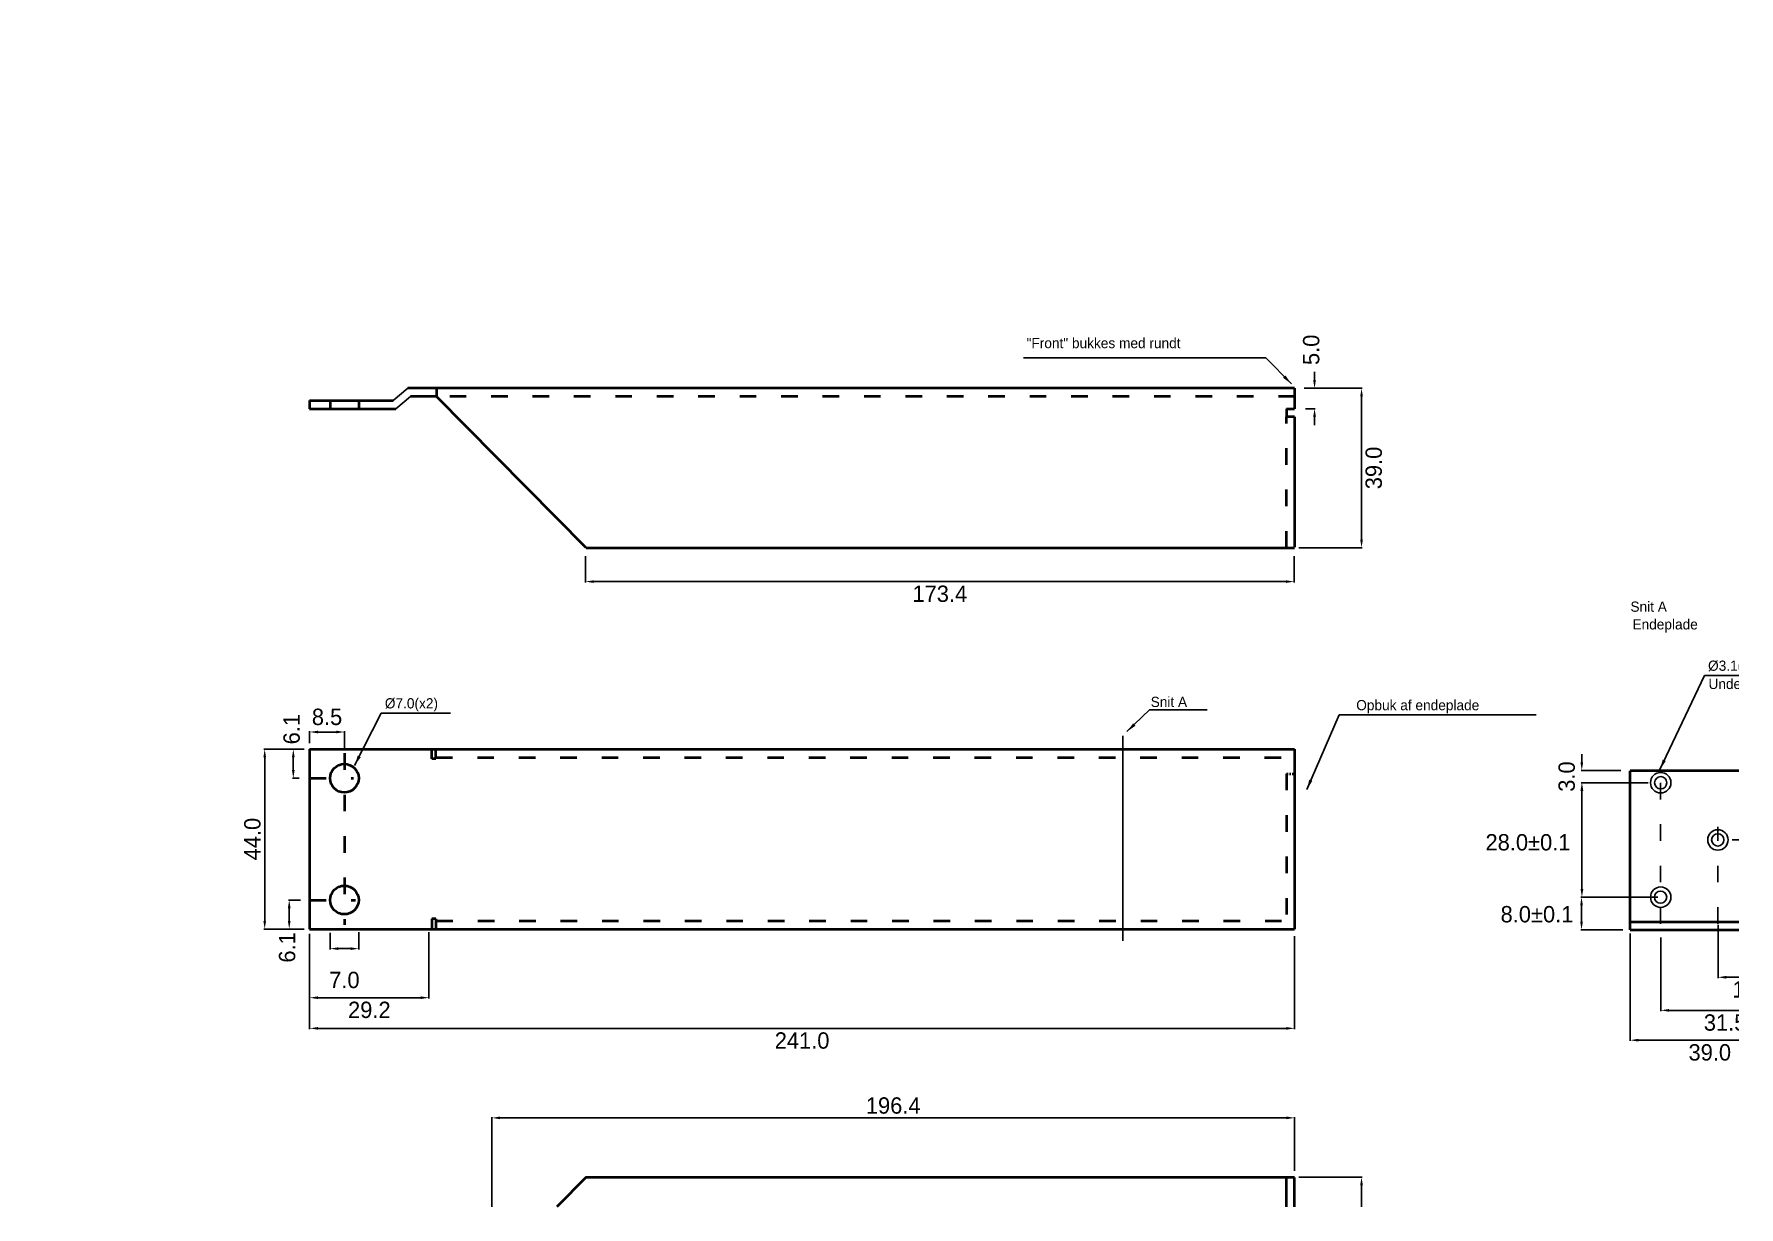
# Paper-space layout 'Layout1' of a CAD drawing. Header units: millimetres. Extents: x 28 to 255, y 20 to 176.
# The model-space entities are those that its viewports show. They can reach past a viewport. Long polylines and large blocks are cut down to what shows.
import ezdxf

# ---------------------------------------------------------------- set-up
doc = ezdxf.new("R2010")
doc.units = ezdxf.units.MM
doc.header["$MEASUREMENT"] = 0
doc.linetypes.add('ACAD_ISO03W100', pattern=[30, 12, -18])
doc.linetypes.add('CENTER', pattern=[2, 1.25, -0.25, 0.25, -0.25])
for name, color, linetype in [('display_hidden', 2, 'ACAD_ISO03W100'), ('Forplade', 4, 'Continuous'), ('kabinet_dim', 7, 'Continuous')]:
    doc.layers.add(name, color=color, linetype=linetype)
doc.layers.add('kabinet', color=4, linetype='Continuous', lineweight=40)
doc.layers.get('display_hidden').off()
doc.layers.get('display_hidden').freeze()
doc.dimstyles.new('DK-audio', dxfattribs={"dimtxt": 4, "dimasz": 2, "dimexe": 0.18, "dimexo": 0.0625, "dimgap": 1, "dimtad": 2, "dimdec": 1, "dimzin": 0, "dimdsep": 46, "dimtxsty": 'Standard', "dimcen": 5, "dimadec": 1, "dimazin": 0, "dimtfac": 1, "dimtdec": 1, "dimtofl": 0, "dimtmove": 2, "dimatfit": 3, "dimfxl": 0, "dimtolj": 1, "dimtzin": 0, "dimarcsym": 0})
doc.dimstyles.new('ISO-25', dxfattribs={"dimtxt": 2.5, "dimasz": 2.5, "dimexe": 1.25, "dimexo": 0.625, "dimtad": 1, "dimtxsty": 'Standard', "dimcen": 2.5, "dimadec": 0, "dimazin": 0, "dimtfac": 1, "dimtmove": 0, "dimatfit": 3, "dimfxl": 0, "dimarcsym": 0})

# ---------------------------------------------------------------- blocks, each defined once
blk = doc.blocks.new('*D22')
at = {"layer": 'DEFPOINTS', "color": 0, "linetype": 'Continuous', "ltscale": 0.1}
for p in [(66, 108.4), (307, 108.3), (307, 85.7)]:
    blk.add_point(p, dxfattribs=at)
at = {"layer": 'kabinet_dim', "color": 0, "linetype": 'Continuous', "lineweight": -2, "ltscale": 0.1}
for p, q in [((66, 108.34), (66, 85.52)), ((307, 108.24), (307, 85.52)), ((68, 85.7), (305, 85.7))]:
    blk.add_line(p, q, dxfattribs=at)
at = {"layer": 'kabinet_dim', "color": 0, "linetype": 'Continuous', "ltscale": 0.1}
for points in [[(68, 86.03), (68, 85.37), (66, 85.7)], [(305, 86.03), (305, 85.37), (307, 85.7)]]:
    blk.add_solid(points, dxfattribs=at)
at = {"layer": 'kabinet_dim', "color": 0, "linetype": 'Continuous', "ltscale": 0.1, "insert": (186.5, 82.7), "char_height": 4, "attachment_point": 5}
blk.add_mtext('\\A1;241.0', dxfattribs=at)
blk = doc.blocks.new('*D25')
at = {"layer": 'DEFPOINTS', "color": 0, "linetype": 'Continuous', "ltscale": 0.1}
for p in [(308, 49.3), (323.4, 49.3), (309.3, 10.3)]:
    blk.add_point(p, dxfattribs=at)
at = {"layer": 'kabinet_dim', "color": 0, "linetype": 'Continuous', "lineweight": -2, "ltscale": 0.1}
for p, q in [((308.06, 49.3), (323.58, 49.3)), ((323.4, 12.3), (323.4, 47.3)), ((309.36, 10.3), (323.58, 10.3))]:
    blk.add_line(p, q, dxfattribs=at)
at = {"layer": 'kabinet_dim', "color": 0, "linetype": 'Continuous', "ltscale": 0.1}
for points in [[(323.07, 47.3), (323.73, 47.3), (323.4, 49.3)], [(323.07, 12.3), (323.73, 12.3), (323.4, 10.3)]]:
    blk.add_solid(points, dxfattribs=at)
at = {"layer": 'kabinet_dim', "color": 0, "linetype": 'Continuous', "ltscale": 0.1, "insert": (326.4, 29.8), "char_height": 4, "attachment_point": 5, "rotation": 90}
blk.add_mtext('\\A1;39.0', dxfattribs=at)
blk = doc.blocks.new('*D26')
at = {"layer": 'DEFPOINTS', "color": 0, "linetype": 'Continuous', "ltscale": 0.1}
for p in [(110.6, 63.8), (307, 50.8), (110.6, 26.3)]:
    blk.add_point(p, dxfattribs=at)
at = {"layer": 'kabinet_dim', "color": 0, "linetype": 'Continuous', "lineweight": -2, "ltscale": 0.1}
for p, q in [((110.6, 26.36), (110.6, 63.98)), ((305, 63.8), (112.6, 63.8)), ((307, 50.86), (307, 63.98))]:
    blk.add_line(p, q, dxfattribs=at)
at = {"layer": 'kabinet_dim', "color": 0, "linetype": 'Continuous', "ltscale": 0.1}
for points in [[(112.6, 64.13), (112.6, 63.47), (110.6, 63.8)], [(305, 64.13), (305, 63.47), (307, 63.8)]]:
    blk.add_solid(points, dxfattribs=at)
at = {"layer": 'kabinet_dim', "color": 0, "linetype": 'Continuous', "ltscale": 0.1, "insert": (208.8, 66.8), "char_height": 4, "attachment_point": 5}
blk.add_mtext('\\A1;196.4', dxfattribs=at)
blk = doc.blocks.new('*D37')
at = {"layer": 'DEFPOINTS', "color": 0, "linetype": 'Continuous', "ltscale": 0.1}
for p in [(63.5, 154), (62, 146.9), (63.5, 146.9)]:
    blk.add_point(p, dxfattribs=at)
at = {"layer": 'kabinet_dim', "color": 0, "linetype": 'Continuous', "lineweight": -2, "ltscale": 0.1}
for p, q in [((63.44, 154), (61.82, 154)), ((62, 152), (62, 148.9)), ((63.44, 146.9), (61.82, 146.9))]:
    blk.add_line(p, q, dxfattribs=at)
at = {"layer": 'kabinet_dim', "color": 0, "linetype": 'Continuous', "ltscale": 0.1}
for points in [[(61.67, 152), (62.33, 152), (62, 154)], [(61.67, 148.9), (62.33, 148.9), (62, 146.9)]]:
    blk.add_solid(points, dxfattribs=at)
at = {"layer": 'kabinet_dim', "color": 0, "linetype": 'Continuous', "ltscale": 0.1, "insert": (61.6, 158.9), "char_height": 4, "attachment_point": 5, "rotation": 90}
blk.add_mtext('\\A1;6.1', dxfattribs=at)
blk = doc.blocks.new('*D38')
at = {"layer": 'DEFPOINTS', "color": 0, "linetype": 'Continuous', "ltscale": 0.1}
for p in [(55, 154), (64.7, 154), (64.7, 110)]:
    blk.add_point(p, dxfattribs=at)
at = {"layer": 'kabinet_dim', "color": 0, "linetype": 'Continuous', "lineweight": -2, "ltscale": 0.1}
for p, q in [((64.64, 154), (54.82, 154)), ((55, 112), (55, 152)), ((64.64, 110), (54.82, 110))]:
    blk.add_line(p, q, dxfattribs=at)
at = {"layer": 'kabinet_dim', "color": 0, "linetype": 'Continuous', "ltscale": 0.1}
for points in [[(54.67, 152), (55.33, 152), (55, 154)], [(54.67, 112), (55.33, 112), (55, 110)]]:
    blk.add_solid(points, dxfattribs=at)
at = {"layer": 'kabinet_dim', "color": 0, "linetype": 'Continuous', "ltscale": 0.1, "insert": (52, 132), "char_height": 4, "attachment_point": 5, "rotation": 90}
blk.add_mtext('\\A1;44.0', dxfattribs=at)
blk = doc.blocks.new('*D39')
at = {"layer": 'DEFPOINTS', "color": 0, "linetype": 'Continuous', "ltscale": 0.1}
for p in [(66, 108.9), (95.2, 109.3), (95.2, 93.2)]:
    blk.add_point(p, dxfattribs=at)
at = {"layer": 'kabinet_dim', "color": 0, "linetype": 'Continuous', "lineweight": -2, "ltscale": 0.1}
for p, q in [((66, 108.84), (66, 93.02)), ((95.2, 109.24), (95.2, 93.02)), ((68, 93.2), (93.2, 93.2))]:
    blk.add_line(p, q, dxfattribs=at)
at = {"layer": 'kabinet_dim', "color": 0, "linetype": 'Continuous', "ltscale": 0.1}
for points in [[(68, 93.53), (68, 92.87), (66, 93.2)], [(93.2, 93.53), (93.2, 92.87), (95.2, 93.2)]]:
    blk.add_solid(points, dxfattribs=at)
at = {"layer": 'kabinet_dim', "color": 0, "linetype": 'Continuous', "ltscale": 0.1, "insert": (80.6, 90.2), "char_height": 4, "attachment_point": 5}
blk.add_mtext('\\A1;29.2', dxfattribs=at)
blk = doc.blocks.new('*D40')
at = {"layer": 'DEFPOINTS', "color": 0, "linetype": 'Continuous', "ltscale": 0.1}
for p in [(61, 117.1), (63.8, 117.1), (63.8, 110)]:
    blk.add_point(p, dxfattribs=at)
at = {"layer": 'kabinet_dim', "color": 0, "linetype": 'Continuous', "lineweight": -2, "ltscale": 0.1}
for p, q in [((63.74, 117.1), (60.82, 117.1)), ((61, 112), (61, 115.1)), ((63.74, 110), (60.82, 110))]:
    blk.add_line(p, q, dxfattribs=at)
at = {"layer": 'kabinet_dim', "color": 0, "linetype": 'Continuous', "ltscale": 0.1}
for points in [[(60.67, 115.1), (61.33, 115.1), (61, 117.1)], [(60.67, 112), (61.33, 112), (61, 110)]]:
    blk.add_solid(points, dxfattribs=at)
at = {"layer": 'kabinet_dim', "color": 0, "linetype": 'Continuous', "ltscale": 0.1, "insert": (60.5, 105.5), "char_height": 4, "attachment_point": 5, "rotation": 90}
blk.add_mtext('\\A1;6.1', dxfattribs=at)
blk = doc.blocks.new('*D41')
at = {"layer": 'DEFPOINTS', "color": 0, "linetype": 'Continuous', "ltscale": 0.1}
for p in [(71, 109.1), (78, 109.3), (78, 105.2)]:
    blk.add_point(p, dxfattribs=at)
at = {"layer": 'kabinet_dim', "color": 0, "linetype": 'Continuous', "lineweight": -2, "ltscale": 0.1}
for p, q in [((71, 109.04), (71, 105.02)), ((78, 109.24), (78, 105.02)), ((73, 105.2), (76, 105.2))]:
    blk.add_line(p, q, dxfattribs=at)
at = {"layer": 'kabinet_dim', "color": 0, "linetype": 'Continuous', "ltscale": 0.1}
for points in [[(73, 105.53), (73, 104.87), (71, 105.2)], [(76, 105.53), (76, 104.87), (78, 105.2)]]:
    blk.add_solid(points, dxfattribs=at)
at = {"layer": 'kabinet_dim', "color": 0, "linetype": 'Continuous', "ltscale": 0.1, "insert": (74.5, 97.52), "char_height": 4, "attachment_point": 5}
blk.add_mtext('\\A1;7.0', dxfattribs=at)
blk = doc.blocks.new('*D42')
at = {"layer": 'DEFPOINTS', "color": 0, "linetype": 'Continuous', "ltscale": 0.1}
for p in [(66, 155.4), (74.5, 158.2), (74.5, 154.2)]:
    blk.add_point(p, dxfattribs=at)
at = {"layer": 'kabinet_dim', "color": 0, "linetype": 'Continuous', "lineweight": -2, "ltscale": 0.1}
for p, q in [((66, 155.46), (66, 158.38)), ((68, 158.2), (72.5, 158.2)), ((74.5, 154.26), (74.5, 158.38))]:
    blk.add_line(p, q, dxfattribs=at)
at = {"layer": 'kabinet_dim', "color": 0, "linetype": 'Continuous', "ltscale": 0.1}
for points in [[(68, 158.53), (68, 157.87), (66, 158.2)], [(72.5, 158.53), (72.5, 157.87), (74.5, 158.2)]]:
    blk.add_solid(points, dxfattribs=at)
at = {"layer": 'kabinet_dim', "color": 0, "linetype": 'Continuous', "ltscale": 0.1, "insert": (70.25, 161.88), "char_height": 4, "attachment_point": 5}
blk.add_mtext('\\A1;8.5', dxfattribs=at)
blk = doc.blocks.new('*D43')
at = {"layer": 'DEFPOINTS', "color": 0, "linetype": 'Continuous', "ltscale": 0.1}
for p in [(389.13, 109), (428.1, 108.8), (428.1, 82.8)]:
    blk.add_point(p, dxfattribs=at)
at = {"layer": 'kabinet_dim', "color": 0, "linetype": 'Continuous', "lineweight": -2, "ltscale": 0.1}
for p, q in [((389.13, 108.94), (389.13, 82.62)), ((428.1, 108.74), (428.1, 82.62)), ((391.13, 82.8), (426.1, 82.8))]:
    blk.add_line(p, q, dxfattribs=at)
at = {"layer": 'kabinet_dim', "color": 0, "linetype": 'Continuous', "ltscale": 0.1}
for points in [[(391.13, 83.13), (391.13, 82.47), (389.13, 82.8)], [(426.1, 83.13), (426.1, 82.47), (428.1, 82.8)]]:
    blk.add_solid(points, dxfattribs=at)
at = {"layer": 'kabinet_dim', "color": 0, "linetype": 'Continuous', "ltscale": 0.1, "insert": (408.62, 79.8), "char_height": 4, "attachment_point": 5}
blk.add_mtext('\\A1;39.0', dxfattribs=at)
blk = doc.blocks.new('*D44')
at = {"layer": 'DEFPOINTS', "color": 0, "linetype": 'Continuous', "ltscale": 0.1}
for p in [(410.63, 111.1), (428.1, 108.9), (410.63, 98.2)]:
    blk.add_point(p, dxfattribs=at)
at = {"layer": 'kabinet_dim', "color": 0, "linetype": 'Continuous', "lineweight": -2, "ltscale": 0.1}
for p, q in [((410.63, 111.04), (410.63, 98.02)), ((428.1, 108.84), (428.1, 98.02)), ((426.1, 98.2), (412.63, 98.2))]:
    blk.add_line(p, q, dxfattribs=at)
at = {"layer": 'kabinet_dim', "color": 0, "linetype": 'Continuous', "ltscale": 0.1}
for points in [[(412.63, 98.53), (412.63, 97.87), (410.63, 98.2)], [(426.1, 98.53), (426.1, 97.87), (428.1, 98.2)]]:
    blk.add_solid(points, dxfattribs=at)
at = {"layer": 'kabinet_dim', "color": 0, "linetype": 'Continuous', "ltscale": 0.1, "insert": (419.37, 95.2), "char_height": 4, "attachment_point": 5}
blk.add_mtext('\\A1;17.5', dxfattribs=at)
blk = doc.blocks.new('*D45')
at = {"layer": 'DEFPOINTS', "color": 0, "linetype": 'Continuous', "ltscale": 0.1}
for p in [(396.63, 108), (428.1, 108), (396.63, 90.1)]:
    blk.add_point(p, dxfattribs=at)
at = {"layer": 'kabinet_dim', "color": 0, "linetype": 'Continuous', "lineweight": -2, "ltscale": 0.1}
for p, q in [((396.63, 107.94), (396.63, 89.92)), ((428.1, 107.94), (428.1, 89.92)), ((426.1, 90.1), (398.63, 90.1))]:
    blk.add_line(p, q, dxfattribs=at)
at = {"layer": 'kabinet_dim', "color": 0, "linetype": 'Continuous', "ltscale": 0.1}
for points in [[(398.63, 90.43), (398.63, 89.77), (396.63, 90.1)], [(426.1, 90.43), (426.1, 89.77), (428.1, 90.1)]]:
    blk.add_solid(points, dxfattribs=at)
at = {"layer": 'kabinet_dim', "color": 0, "linetype": 'Continuous', "ltscale": 0.1, "insert": (412.37, 87.1), "char_height": 4, "attachment_point": 5}
blk.add_mtext('\\A1;31.5', dxfattribs=at)
blk = doc.blocks.new('*D46')
at = {"layer": 'DEFPOINTS', "color": 0, "linetype": 'Continuous', "ltscale": 0.1}
for p in [(430.93, 153.8), (435.63, 153.8), (414.03, 131.8)]:
    blk.add_point(p, dxfattribs=at)
at = {"layer": 'kabinet_dim', "color": 0, "linetype": 'Continuous', "lineweight": -2, "ltscale": 0.1}
for p, q in [((431, 153.8), (435.81, 153.8)), ((435.63, 133.8), (435.63, 151.8)), ((414.1, 131.8), (435.81, 131.8))]:
    blk.add_line(p, q, dxfattribs=at)
at = {"layer": 'kabinet_dim', "color": 0, "linetype": 'Continuous', "ltscale": 0.1}
for points in [[(435.3, 151.8), (435.97, 151.8), (435.63, 153.8)], [(435.3, 133.8), (435.97, 133.8), (435.63, 131.8)]]:
    blk.add_solid(points, dxfattribs=at)
at = {"layer": 'kabinet_dim', "color": 0, "linetype": 'Continuous', "ltscale": 0.1, "insert": (443.31, 142.8), "char_height": 4, "attachment_point": 5, "rotation": 90}
blk.add_mtext('\\A1;22.0±0.1', dxfattribs=at)
blk = doc.blocks.new('*D47')
at = {"layer": 'DEFPOINTS', "color": 0, "linetype": 'Continuous', "ltscale": 0.1}
for p in [(393.6, 145.8), (377.33, 117.8), (395.97, 117.8)]:
    blk.add_point(p, dxfattribs=at)
at = {"layer": 'kabinet_dim', "color": 0, "linetype": 'Continuous', "lineweight": -2, "ltscale": 0.1}
for p, q in [((393.54, 145.8), (377.15, 145.8)), ((377.33, 143.8), (377.33, 119.8)), ((395.9, 117.8), (377.15, 117.8))]:
    blk.add_line(p, q, dxfattribs=at)
at = {"layer": 'kabinet_dim', "color": 0, "linetype": 'Continuous', "ltscale": 0.1}
for points in [[(377, 143.8), (377.67, 143.8), (377.33, 145.8)], [(377, 119.8), (377.67, 119.8), (377.33, 117.8)]]:
    blk.add_solid(points, dxfattribs=at)
at = {"layer": 'kabinet_dim', "color": 0, "linetype": 'Continuous', "ltscale": 0.1, "insert": (364.13, 131.2), "char_height": 4, "attachment_point": 5, "rotation": 0.01}
blk.add_mtext('\\A1;28.0±0.1', dxfattribs=at)
blk = doc.blocks.new('*D48')
at = {"layer": 'DEFPOINTS', "color": 0, "linetype": 'Continuous', "ltscale": 0.1}
for p in [(387.43, 117.8), (377.23, 109.8), (387.4, 109.8)]:
    blk.add_point(p, dxfattribs=at)
at = {"layer": 'kabinet_dim', "color": 0, "linetype": 'Continuous', "lineweight": -2, "ltscale": 0.1}
for p, q in [((387.37, 117.8), (377.05, 117.8)), ((377.23, 115.8), (377.23, 111.8)), ((387.34, 109.8), (377.05, 109.8))]:
    blk.add_line(p, q, dxfattribs=at)
at = {"layer": 'kabinet_dim', "color": 0, "linetype": 'Continuous', "ltscale": 0.1}
for points in [[(376.9, 115.8), (377.57, 115.8), (377.23, 117.8)], [(376.9, 111.8), (377.57, 111.8), (377.23, 109.8)]]:
    blk.add_solid(points, dxfattribs=at)
at = {"layer": 'kabinet_dim', "color": 0, "linetype": 'Continuous', "ltscale": 0.1, "insert": (366.33, 113.6), "char_height": 4, "attachment_point": 5, "rotation": 0.01}
blk.add_mtext('\\A1;8.0±0.1', dxfattribs=at)
blk = doc.blocks.new('*D51')
at = {"layer": 'DEFPOINTS', "color": 0, "linetype": 'Continuous', "ltscale": 0.1}
for p in [(377.3, 148.8), (386.9, 148.8), (386.9, 145.8)]:
    blk.add_point(p, dxfattribs=at)
at = {"layer": 'kabinet_dim', "color": 0, "linetype": 'Continuous', "lineweight": -2, "ltscale": 0.1}
for p, q in [((377.3, 150.8), (377.3, 152.8)), ((386.84, 148.8), (377.12, 148.8)), ((386.84, 145.8), (377.12, 145.8)), ((377.3, 143.8), (377.3, 141.8))]:
    blk.add_line(p, q, dxfattribs=at)
at = {"layer": 'kabinet_dim', "color": 0, "linetype": 'Continuous', "ltscale": 0.1}
for points in [[(376.97, 150.8), (377.63, 150.8), (377.3, 148.8)], [(376.97, 143.8), (377.63, 143.8), (377.3, 145.8)]]:
    blk.add_solid(points, dxfattribs=at)
at = {"layer": 'kabinet_dim', "color": 0, "linetype": 'Continuous', "ltscale": 0.1, "insert": (373.62, 147.3), "char_height": 4, "attachment_point": 5, "rotation": 90}
blk.add_mtext('\\A1;3.0', dxfattribs=at)
blk = doc.blocks.new('*D57')
at = {"layer": 'DEFPOINTS', "color": 0, "linetype": 'Continuous', "ltscale": 0.1}
for p in [(309.6, 242.3), (309.6, 237.3), (311.9, 237.3)]:
    blk.add_point(p, dxfattribs=at)
at = {"layer": 'kabinet_dim', "color": 0, "linetype": 'Continuous', "lineweight": -2, "ltscale": 0.1}
for p, q in [((311.9, 244.3), (311.9, 246.3)), ((309.66, 242.3), (312.08, 242.3)), ((309.66, 237.3), (312.08, 237.3)), ((311.9, 235.3), (311.9, 233.3))]:
    blk.add_line(p, q, dxfattribs=at)
at = {"layer": 'kabinet_dim', "color": 0, "linetype": 'Continuous', "ltscale": 0.1}
for points in [[(311.57, 244.3), (312.23, 244.3), (311.9, 242.3)], [(311.57, 235.3), (312.23, 235.3), (311.9, 237.3)]]:
    blk.add_solid(points, dxfattribs=at)
at = {"layer": 'kabinet_dim', "color": 0, "linetype": 'Continuous', "ltscale": 0.1, "insert": (311.1, 251.7), "char_height": 4, "attachment_point": 5, "rotation": 90}
blk.add_mtext('\\A1;5.0', dxfattribs=at)
blk = doc.blocks.new('*D53')
at = {"layer": 'DEFPOINTS', "color": 0, "linetype": 'Continuous', "ltscale": 0.1}
for p in [(309.3, 242.3), (308, 203.3), (323.4, 203.3)]:
    blk.add_point(p, dxfattribs=at)
at = {"layer": 'kabinet_dim', "color": 0, "linetype": 'Continuous', "lineweight": -2, "ltscale": 0.1}
for p, q in [((309.36, 242.3), (323.58, 242.3)), ((323.4, 240.3), (323.4, 205.3)), ((308.06, 203.3), (323.58, 203.3))]:
    blk.add_line(p, q, dxfattribs=at)
at = {"layer": 'kabinet_dim', "color": 0, "linetype": 'Continuous', "ltscale": 0.1}
for points in [[(323.07, 240.3), (323.73, 240.3), (323.4, 242.3)], [(323.07, 205.3), (323.73, 205.3), (323.4, 203.3)]]:
    blk.add_solid(points, dxfattribs=at)
at = {"layer": 'kabinet_dim', "color": 0, "linetype": 'Continuous', "ltscale": 0.1, "insert": (326.4, 222.8), "char_height": 4, "attachment_point": 5, "rotation": 90}
blk.add_mtext('\\A1;39.0', dxfattribs=at)
blk = doc.blocks.new('*D60')
at = {"layer": 'DEFPOINTS', "color": 0, "linetype": 'Continuous', "ltscale": 0.1}
for p in [(133.5, 201.3), (306.9, 201.3), (306.9, 195)]:
    blk.add_point(p, dxfattribs=at)
at = {"layer": 'kabinet_dim', "color": 0, "linetype": 'Continuous', "lineweight": -2, "ltscale": 0.1}
for p, q in [((133.5, 201.24), (133.5, 194.82)), ((306.9, 201.24), (306.9, 194.82)), ((135.5, 195), (304.9, 195))]:
    blk.add_line(p, q, dxfattribs=at)
at = {"layer": 'kabinet_dim', "color": 0, "linetype": 'Continuous', "ltscale": 0.1}
for points in [[(135.5, 195.33), (135.5, 194.67), (133.5, 195)], [(304.9, 195.33), (304.9, 194.67), (306.9, 195)]]:
    blk.add_solid(points, dxfattribs=at)
at = {"layer": 'kabinet_dim', "color": 0, "linetype": 'Continuous', "ltscale": 0.1, "insert": (220.2, 192), "char_height": 4, "attachment_point": 5}
blk.add_mtext('\\A1;173.4', dxfattribs=at)

msp = doc.modelspace()

# ---------------------------------------------------------------- linework, layer by layer
at = {"layer": 'Forplade', "linetype": 'Continuous', "ltscale": 0.1}
for p, q in [((86.4, 239.3), (90, 242.3)), ((87.1, 237.3), (90.7, 240.3))]:
    msp.add_line(p, q, dxfattribs=at)
at = {"layer": 'Forplade', "linetype": 'ACAD_ISO03W100', "ltscale": 0.1}
for p, q in [((396.57, 111.3), (396.57, 148.3)), ((410.57, 111.3), (410.57, 135))]:
    msp.add_line(p, q, dxfattribs=at)
at = {"layer": 'Forplade', "linetype": 'Continuous', "ltscale": 0.1}
for centre, radius in [((396.6, 145.8), 2.5), ((396.6, 145.8), 1.5), ((410.6, 131.8), 2.5), ((410.57, 131.8), 1.5), ((396.6, 117.8), 2.5), ((396.57, 117.8), 1.5)]:
    msp.add_circle(centre, radius, dxfattribs=at)
at = {"layer": 'kabinet', "linetype": 'Continuous', "ltscale": 0.1}
for p, q in [((307, 242.3), (90, 242.3)), ((97, 242.3), (97, 240.3)), ((307, 242.3), (307, 237.3)), ((66, 239.3), (86.4, 239.3)), ((66, 239.3), (66, 237.3)), ((71, 239.3), (71, 237.3)), ((78, 239.3), (78, 237.3)), ((97, 240.3), (90.7, 240.3)), ((133.7, 203.3), (97, 240.3)), ((66, 237.3), (87.1, 237.3)), ((305, 237.3), (305, 235.3)), ((305, 237.3), (307, 237.3)), ((307, 235.3), (305, 235.3)), ((307, 235.3), (307, 203.4)), ((133.7, 203.3), (307, 203.3)), ((66, 154), (66, 110)), ((66, 154), (95.2, 154)), ((93, 154), (307, 154)), ((95.9, 151.6), (95.9, 154.1)), ((96.9, 151.6), (95.9, 151.6)), ((96.9, 151.6), (96.9, 154.1)), ((307, 154), (307, 110)), ((389.1, 148.8), (421.13, 148.8)), ((389.13, 109.8), (389.13, 148.7)), ((66, 110), (95.2, 110)), ((78, 110), (92, 110)), ((93, 110), (307, 110)), ((96.9, 112.5), (95.9, 112.5)), ((95.9, 112.5), (95.9, 110)), ((96.9, 112.5), (96.9, 110)), ((305, 110), (307, 110)), ((389.13, 111.8), (426.2, 111.8)), ((389.13, 109.8), (428.1, 109.8)), ((133.7, 49.3), (97, 12.3)), ((133.7, 49.3), (307, 49.3)), ((305, 18.3), (305, 49.3)), ((307, 10.3), (307, 49.2))]:
    msp.add_line(p, q, dxfattribs=at)
at = {"layer": 'kabinet', "linetype": 'ACAD_ISO03W100', "ltscale": 0.1}
for p, q in [((307.1, 240.3), (97, 240.3)), ((305, 203.3), (305, 235.3)), ((74.5, 153), (74.5, 111)), ((96.9, 152), (307, 152)), ((66, 146.9), (76.7, 146.9)), ((305, 148), (305, 112)), ((66, 117.1), (77.2, 117.1)), ((97, 112), (304, 112))]:
    msp.add_line(p, q, dxfattribs=at)
at = {"layer": 'kabinet', "linetype": 'CENTER', "ltscale": 0.1}
msp.add_line((305, 148), (307, 148), dxfattribs=at)
at = {"layer": 'kabinet', "linetype": 'Continuous', "ltscale": 0.1}
for centre in [(74.5, 146.9), (74.5, 117.1)]:
    msp.add_circle(centre, 3.5, dxfattribs=at)
at = {"layer": 'kabinet_dim', "linetype": 'Continuous', "ltscale": 0.1}
msp.add_line((265, 107.1), (265, 157.3), dxfattribs=at)

# ---------------------------------------------------------------- texts
at = {"layer": 'kabinet_dim', "char_height": 2.5, "attachment_point": 4}
for s, insert in [('"Front" bukkes med rundt', (241.43, 253.34)), ('Snit A', (389.2, 188.85)), ('Endeplade', (389.7, 184.17)), ('Ø3.1(x3)', (408.2, 174.05)), ('Undersænkes fra denne side', (408.3, 169.95)), ('Snit A', (271.8, 165.55)), ('Ø7.0(x2)', (84.4, 164.85)), ('Opbuk af endeplade', (322.1, 164.4))]:
    msp.add_mtext(s, dxfattribs=dict(at, insert=insert))

# ---------------------------------------------------------------- dimensions: what is measured, and where the dimension line sits
at = {"layer": 'kabinet_dim', "linetype": 'Continuous', "ltscale": 0.1}
dim = msp.add_linear_dim(base=(311.9, 237.3), p1=(309.6, 242.3), p2=(309.6, 237.3), angle=90, dimstyle='DK-audio', dxfattribs=at)
dim.commit()
dim.dimension.update_dxf_attribs({"geometry": '*D57', "text_midpoint": (311.1, 251.7), "dimtype": 160})
for base, p1, p2, angle, picture, middle in [((323.4, 203.3), (309.3, 242.3), (308, 203.3), 90, '*D53', (326.4, 222.8)), ((55, 154), (64.7, 110), (64.7, 154), 90, '*D38', (52, 132)), ((377.3, 148.8), (386.9, 145.8), (386.9, 148.8), 90, '*D51', (373.62, 147.3)), ((323.4, 49.3), (309.3, 10.3), (308, 49.3), 270, '*D25', (326.4, 29.8))]:
    dim = msp.add_linear_dim(base=base, p1=p1, p2=p2, angle=angle, dimstyle='DK-audio', dxfattribs=at)
    dim.commit()
    dim.dimension.update_dxf_attribs({"geometry": picture, "text_midpoint": middle})
for base, p1, p2, picture, middle in [((306.9, 195), (133.5, 201.3), (306.9, 201.3), '*D60', (220.2, 192)), ((74.5, 158.2), (66, 155.4), (74.5, 154.2), '*D42', (70.25, 161.88)), ((95.2, 93.2), (66, 108.9), (95.2, 109.3), '*D39', (80.6, 90.2)), ((78, 105.2), (71, 109.1), (78, 109.3), '*D41', (74.5, 97.52)), ((428.1, 82.8), (389.13, 109), (428.1, 108.8), '*D43', (408.62, 79.8)), ((410.63, 98.2), (428.1, 108.9), (410.63, 111.1), '*D44', (419.37, 95.2)), ((307, 85.7), (66, 108.4), (307, 108.3), '*D22', (186.5, 82.7)), ((396.63, 90.1), (428.1, 108), (396.63, 108), '*D45', (412.37, 87.1)), ((110.6, 63.8), (307, 50.8), (110.6, 26.3), '*D26', (208.8, 66.8))]:
    dim = msp.add_linear_dim(base=base, p1=p1, p2=p2, dimstyle='DK-audio', dxfattribs=at)
    dim.commit()
    dim.dimension.update_dxf_attribs({"geometry": picture, "text_midpoint": middle})
for base, p1, p2, picture, middle in [((62, 146.9), (63.5, 154), (63.5, 146.9), '*D37', (61.6, 158.9)), ((61, 117.1), (63.8, 110), (63.8, 117.1), '*D40', (60.5, 105.5))]:
    dim = msp.add_linear_dim(base=base, p1=p1, p2=p2, angle=90, text='6.1', dimstyle='DK-audio', dxfattribs=at)
    dim.commit()
    dim.dimension.update_dxf_attribs({"geometry": picture, "text_midpoint": middle, "dimtype": 160})
dim = msp.add_linear_dim(base=(435.63, 153.8), p1=(414.03, 131.8), p2=(430.93, 153.8), angle=90, dimstyle='DK-audio', override={"dimgap": 1, "dimtol": 1, "dimlim": 0, "dimtp": 0.1, "dimtm": 0.1}, dxfattribs=at)
dim.commit()
dim.dimension.update_dxf_attribs({"geometry": '*D46', "text_midpoint": (443.31, 142.8)})
for base, p1, p2, picture, middle in [((377.33, 117.8), (393.6, 145.8), (395.97, 117.8), '*D47', (364.13, 131.2)), ((377.23, 109.8), (387.43, 117.8), (387.4, 109.8), '*D48', (366.33, 113.6))]:
    dim = msp.add_linear_dim(base=base, p1=p1, p2=p2, angle=90, dimstyle='DK-audio', override={"dimgap": 1, "dimtol": 1, "dimlim": 0, "dimtp": 0.1, "dimtm": 0.1}, dxfattribs=at)
    dim.commit()
    dim.dimension.update_dxf_attribs({"geometry": picture, "text_midpoint": middle, "dimtype": 160, "text_rotation": 0.01})

# ---------------------------------------------------------------- leaders
at = {"layer": 'kabinet_dim'}
for points in [[(306.23, 243.37), (299.98, 249.75), (240.64, 249.75)], [(396.4, 149), (407.3, 172), (424.3, 172)], [(77, 150), (83.5, 162.8), (100.5, 162.8)], [(266, 158.3), (271.5, 163.6), (285.6, 163.6)]]:
    msp.add_leader(points, dimstyle='ISO-25', override={"dimgap": 0.625, "dimtad": 0}, dxfattribs=at)
at = {"layer": 'kabinet_dim', "annotation_type": 0, "has_hookline": 1, "hookline_direction": 0, "text_width": 42.92}
msp.add_leader([(310, 144.1), (317.9, 162.4), (366.1, 162.4)], dimstyle='ISO-25', override={"dimgap": 0.625, "dimtad": 0}, dxfattribs=at)

psp = doc.layouts.get("Layout1")

# ---------------------------------------------------------------- viewports
at = {"layer": 'display_hidden', "ltscale": 0.1}
psp.add_viewport(center=(141.83, 97.55), size=(226.92, 156.0745), view_center_point=(207.16, 185.49), view_height=286.927, dxfattribs=at)

doc.saveas('drawing.dxf')
